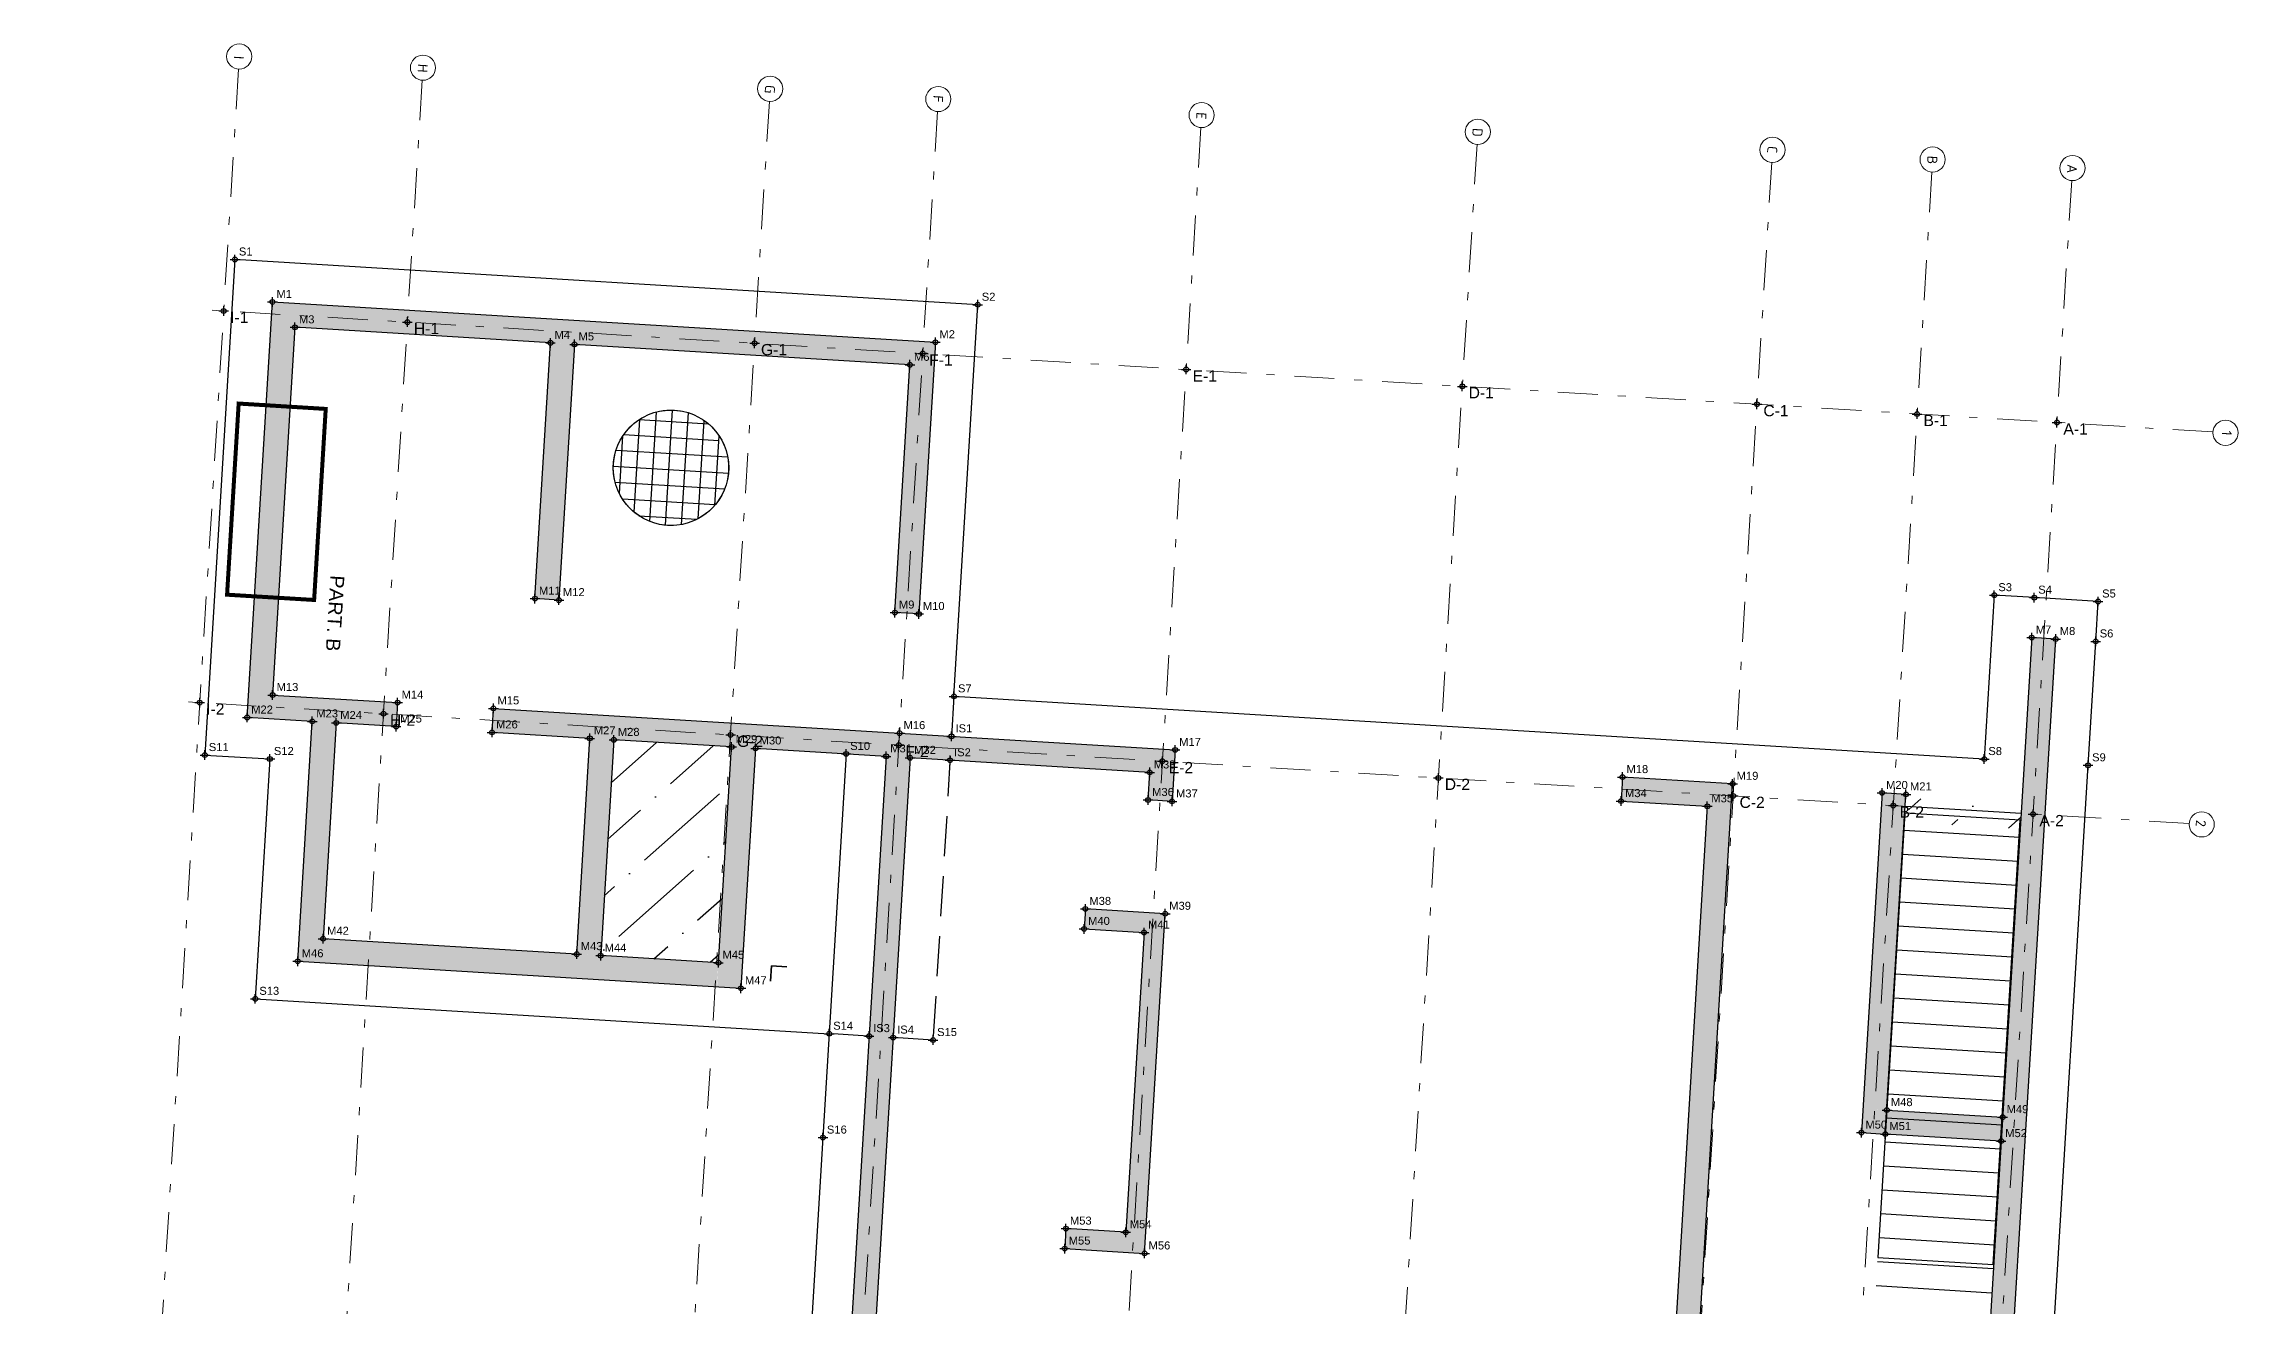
# Model space of a CAD drawing. Header units: metres. Extents: x 990.8 to 1018.8, y 1046 to 1087.7.
# Drawn here: x 991.12 to 1018.54, y 1071.99 to 1087.74 of the extents above; entities that cross this region are included whole.
import ezdxf

# ---------------------------------------------------------------- set-up
doc = ezdxf.new("R2010")
doc.units = ezdxf.units.M
doc.header["$PDMODE"] = 34
doc.header["$PDSIZE"] = 0.06
for name, pattern in [('Nascosta', [0.15875, 0.105833, -0.052917]), ('TRATTEGGIATA', [0.75, 0.5, -0.25]), ('TRATTO-PUNTO', [1, 0.5, -0.25, 0, -0.25])]:
    doc.linetypes.add(name, pattern=pattern)
doc.layers.add('A-DETL-THIN', color=151, linetype='Continuous', lineweight=20)
for name, color, linetype in [('CAMPITURE', 252, 'Continuous'), ('DBP Q', 1, 'Continuous'), ('DBP QUOTE', 1, 'Continuous'), ('DBP STRUTTURE SOTTILI', 3, 'Continuous'), ('M3 LINEE SOTTILI', 1, 'Continuous'), ('M3 TESTI', 3, 'Continuous'), ('MURI INTERRATO', 4, 'Continuous'), ('PT_ASSI', 30, 'Continuous'), ('PT_INCROCI', 5, 'Continuous'), ('PT_MURI', 1, 'Continuous'), ('PT_SOLETTA', 3, 'Continuous'), ('SOLETTA INTERRATO', 1, 'Continuous')]:
    doc.layers.add(name, color=color, linetype=linetype)
doc.layers.add('NO-STAMPA', color=200, linetype='Continuous', plot=False)
doc.layers.add('Z_NO STAMPA', color=6, linetype='Continuous', plot=False)
doc.styles.add('DBP 1-50', font='arial.ttf', dxfattribs={"height": 0.125})
doc.styles.add('MA 1-50', font='isocpeur.ttf', dxfattribs={"height": 0.125})
doc.styles.get("Standard").update_dxf_attribs({"font": 'arial.ttf'})
pattern_1 = [(41.520268, (879.5378, 2470.00194), (0.32368865, 0.95438496), [1.25, -0.25, 0, -0.25])]

msp = doc.modelspace()

# ---------------------------------------------------------------- hatches: boundary and pattern name
at = {"layer": 'CAMPITURE', "lineweight": 9, "transparency": 33554585}
h = msp.add_hatch(color=4, dxfattribs=at)
h.paths.add_polyline_path([(1016.259, 1080.309), (1015.646, 1070.228), (1015.346, 1070.246), (1015.959, 1080.327)])
h.paths.add_polyline_path([(1015.595, 1074.338), (1015.577, 1074.039), (1013.83, 1074.145), (1013.848, 1074.445)])
h.paths.add_polyline_path([(1013.848, 1074.445), (1014.088, 1078.387), (1014.387, 1078.369), (1014.148, 1074.426)])
h.paths.add_polyline_path([(1011.451, 1070.783), (1011.922, 1078.519), (1012.221, 1078.501), (1011.751, 1070.765)])
h.paths.add_polyline_path([(1010.826, 1078.285), (1010.844, 1078.585), (1011.922, 1078.519), (1011.904, 1078.22)])
h.paths.add_polyline_path([(1004.916, 1078.299), (1004.955, 1078.943), (1005.254, 1078.924), (1005.215, 1078.281)])
h.paths.add_polyline_path([(1004.936, 1078.643), (1004.955, 1078.943), (996.735, 1079.443), (996.717, 1079.143)])
h.paths.add_polyline_path([(1001.752, 1080.64), (1001.94, 1083.734), (1002.239, 1083.716), (1002.051, 1080.622)])
h.paths.add_polyline_path([(1002.258, 1084.016), (1002.239, 1083.716), (993.955, 1084.22), (993.973, 1084.519)])
h.paths.add_polyline_path([(997.254, 1080.814), (997.448, 1084.008), (997.748, 1083.989), (997.553, 1080.795)])
h.paths.add_polyline_path([(994.254, 1084.202), (993.957, 1079.311), (993.657, 1079.329), (993.955, 1084.22)])
h.paths.add_polyline_path([(995.537, 1079.515), (995.519, 1079.216), (993.957, 1079.311), (993.975, 1079.61)])
h.paths.add_polyline_path([(997.776, 1076.374), (997.939, 1079.069), (998.239, 1079.05), (998.075, 1076.355)])
h.paths.add_polyline_path([(999.547, 1076.266), (999.529, 1075.966), (995.736, 1076.197), (995.754, 1076.497)])
h.paths.add_polyline_path([(1000.628, 1057.215), (1001.942, 1078.825), (1001.643, 1078.844), (1000.328, 1057.233)])
h.paths.add_polyline_path([(1004.865, 1076.644), (1004.88, 1076.893), (1004.132, 1076.939), (1004.116, 1076.689)])
h.paths.add_polyline_path([(1004.622, 1072.651), (1004.88, 1076.893), (1005.13, 1076.878), (1004.872, 1072.636)])
h.paths.add_polyline_path([(1003.874, 1072.697), (1003.889, 1072.946), (1004.637, 1072.901), (1004.622, 1072.651)])
h.paths.add_polyline_path([(1002.27, 1071.041), (1002.288, 1071.34), (1001.49, 1071.389), (1001.472, 1071.09)])
h.paths.add_polyline_path([(1004.784, 1071.189), (1004.766, 1070.889), (1003.767, 1070.95), (1003.786, 1071.249)])
h.paths.add_polyline_path([(1004.444, 1065.599), (1004.426, 1065.3), (1001.132, 1065.5), (1001.15, 1065.799)])
h.paths.add_polyline_path([(1003.981, 1062.922), (1004.126, 1065.318), (1004.426, 1065.3), (1004.28, 1062.904)])
h.paths.add_polyline_path([(1009.466, 1064.993), (1009.485, 1065.293), (1006.241, 1065.49), (1006.222, 1065.19)])
h.paths.add_polyline_path([(1015.346, 1070.246), (1015.364, 1070.545), (1008.682, 1070.952), (1008.664, 1070.652)])
h.paths.add_polyline_path([(1013.899, 1070.334), (1013.559, 1064.744), (1013.259, 1064.762), (1013.599, 1070.352)])
h.paths.add_polyline_path([(1013.259, 1064.762), (1013.278, 1065.062), (1010.932, 1065.205), (1010.914, 1064.905)])
h.paths.add_polyline_path([(1011.213, 1064.887), (1010.888, 1059.547), (1010.589, 1059.565), (1010.914, 1064.905)])
h.paths.add_polyline_path([(1003.817, 1060.227), (1003.902, 1061.625), (1004.201, 1061.606), (1004.116, 1060.209)])
h.paths.add_polyline_path([(1003.943, 1057.364), (1004.016, 1058.562), (1003.716, 1058.58), (1003.644, 1057.382)])
h.paths.add_polyline_path([(1005.788, 1058.054), (1005.77, 1057.754), (1010.811, 1057.448), (1010.829, 1057.747)])
h.paths.add_polyline_path([(1010.888, 1059.547), (1010.919, 1060.046), (1011.268, 1060.025), (1011.238, 1059.526)])
h.paths.add_polyline_path([(1011.238, 1059.526), (1010.755, 1051.59), (1010.456, 1051.608), (1010.938, 1059.544)])
h.paths.add_polyline_path([(1009.617, 1051.158), (1009.647, 1051.658), (1010.925, 1051.58), (1010.895, 1051.081)])
h.paths.add_polyline_path([(1010.645, 1051.096), (1010.454, 1047.952), (1010.703, 1047.937), (1010.895, 1051.081)])
h.paths.add_polyline_path([(1011.232, 1047.904), (1011.214, 1047.605), (997.689, 1048.427), (997.707, 1048.727)])
h.paths.add_polyline_path([(1007.272, 1052.813), (1007.181, 1051.307), (1006.881, 1051.325), (1006.973, 1052.831)])
h.paths.add_polyline_path([(1006.899, 1051.624), (1006.881, 1051.325), (1004.821, 1051.45), (1004.839, 1051.75)])
h.paths.add_polyline_path([(1004.839, 1051.75), (1004.876, 1052.358), (1005.176, 1052.34), (1005.139, 1051.731)])
h.paths.add_polyline_path([(1006.052, 1048.219), (1006.243, 1051.364), (1005.944, 1051.382), (1005.752, 1048.238)])
h.paths.add_polyline_path([(1003.232, 1050.606), (1003.462, 1054.388), (1003.761, 1054.37), (1003.531, 1050.588)])
h.paths.add_polyline_path([(997.707, 1048.727), (998.214, 1057.061), (998.514, 1057.043), (998.007, 1048.709)])
h.paths.add_polyline_path([(998.232, 1057.361), (998.214, 1057.061), (1000.61, 1056.916), (1000.628, 1057.215)])
h.paths.add_polyline_path([(994.289, 1076.285), (995.736, 1076.197), (995.754, 1076.497), (994.307, 1076.585)])
h.paths.add_polyline_path([(999.527, 1075.967), (999.828, 1075.948), (1000.011, 1078.943), (999.709, 1078.961)])
msp.add_hatch(color=4, dxfattribs=at).paths.add_polyline_path([(994.77, 1079.261), (994.606, 1076.566), (994.307, 1076.585), (994.471, 1079.28)])
at = {"layer": 'CAMPITURE', "transparency": 33554585}
h = msp.add_hatch(dxfattribs=at)
h.set_pattern_fill('ANSI36', color=4, scale=4, angle=356.5203, style=0)
h.set_pattern_definition(pattern_1)
h.paths.add_polyline_path([(998.239, 1079.05), (998.075, 1076.355), (999.543, 1076.266), (999.707, 1078.961)])
at = {"layer": 'NO-STAMPA', "transparency": 33554585}
h = msp.add_hatch(dxfattribs=at)
h.set_pattern_fill('ANSI36', color=4, scale=4, angle=356.5203)
h.set_pattern_definition(pattern_1)
h.paths.add_polyline_path([(1015.832, 1078.237), (1015.814, 1077.937), (1014.366, 1078.025), (1014.385, 1078.325)])
h = msp.add_hatch(dxfattribs=at)
h.set_pattern_fill('ANSI36', color=4, scale=4, angle=356.5203)
h.set_pattern_definition(pattern_1)
h.paths.add_polyline_path([(1015.832, 1078.237), (1015.814, 1077.937), (1014.366, 1078.025), (1014.385, 1078.325)])

# ---------------------------------------------------------------- linework, layer by layer
at = {"layer": 'A-DETL-THIN', "color": 4, "transparency": 33554585}
for start, end in [(86.5203, 266.5203), (266.5203, 86.5203)]:
    msp.add_arc((998.954, 1082.448, -1.058), 0.721, start, end, dxfattribs=at)
at = {"layer": 'DBP Q', "color": 4, "linetype": 'Nascosta', "transparency": 33554585, "const_width": 0.05, "elevation": -1.058}
msp.add_lwpolyline([(994.639, 1083.183), (994.494, 1080.797), (993.406, 1080.863), (993.551, 1083.25)], close=True, dxfattribs=at)
at = {"layer": 'DBP QUOTE', "color": 4, "transparency": 33554585, "elevation": -1.058}
for points in [[(998.689, 1081.779), (998.772, 1083.145)], [(998.886, 1081.731), (998.974, 1083.168)], [(999.087, 1081.741), (999.172, 1083.134)], [(998.364, 1082.862), (999.552, 1082.79)], [(998.495, 1081.893), (998.566, 1083.049)], [(998.557, 1083.049), (999.42, 1082.997)], [(999.292, 1081.812), (999.367, 1083.038)], [(998.267, 1082.667), (999.661, 1082.583)], [(998.309, 1082.125), (998.353, 1082.847)], [(999.503, 1081.982), (999.555, 1082.844)], [(998.233, 1082.469), (999.671, 1082.382)], [(998.256, 1082.267), (999.624, 1082.184)], [(998.353, 1082.061), (999.503, 1081.991)], [(998.553, 1081.849), (999.278, 1081.805)]]:
    msp.add_lwpolyline(points, dxfattribs=at)
at = {"layer": 'DBP STRUTTURE SOTTILI', "color": 4, "transparency": 33554585}
msp.add_circle((998.954, 1082.448, -1.058), 0.721, dxfattribs=at)
at = {"layer": 'M3 LINEE SOTTILI', "color": 4, "linetype": 'TRATTO-PUNTO', "lineweight": 20, "transparency": 33554585}
for points in [[(993.549, 1087.427), (991.117, 1047.618)], [(995.844, 1087.287), (993.414, 1047.478)], [(1000.183, 1087.023), (997.741, 1047.215)], [(1002.284, 1086.896), (999.853, 1047.087)], [(1005.576, 1086.696), (1003.155, 1046.886)], [(1009.027, 1086.489), (1006.597, 1046.677)], [(1012.709, 1086.262), (1010.28, 1046.453)], [(1014.711, 1086.14), (1012.282, 1046.331)], [(1016.458, 1086.034), (1014.029, 1046.225)], [(1018.223, 1082.895), (992.994, 1084.429)], [(1017.926, 1078.004), (992.697, 1079.538)]]:
    msp.add_lwpolyline(points, dxfattribs=at)
at = {"layer": 'M3 LINEE SOTTILI', "color": 4, "lineweight": 35, "transparency": 33554585, "elevation": -1.058}
msp.add_lwpolyline([(1000.4, 1076.215), (1000.21, 1076.227), (1000.198, 1076.037)], dxfattribs=at)
at = {"layer": 'M3 LINEE SOTTILI', "color": 4, "lineweight": 20, "transparency": 33554585}
for centre in [(993.558, 1087.584, -1.058), (995.854, 1087.444, -1.058), (1000.193, 1087.181, -1.058), (1002.294, 1087.053, -1.058), (1005.585, 1086.853, -1.058), (1009.036, 1086.643, -1.058), (1012.719, 1086.419, -1.058), (1014.72, 1086.298, -1.058), (1016.468, 1086.191, -1.058), (1018.38, 1082.885, -1.058), (1018.083, 1077.994, -1.058)]:
    msp.add_circle(centre, 0.157, dxfattribs=at)
at = {"layer": 'MURI INTERRATO', "color": 4, "transparency": 33554585}
for p, q in [((994.289, 1076.285, -1.058), (994.471, 1079.28, -1.058)), ((994.77, 1079.261, -1.058), (994.606, 1076.566, -1.058)), ((997.776, 1076.374, -1.058), (997.939, 1079.069, -1.058)), ((998.239, 1079.05, -1.058), (998.075, 1076.355, -1.058)), ((999.711, 1078.961, -1.058), (998.239, 1079.05, -1.058)), ((999.547, 1076.266, -1.058), (999.711, 1078.961, -1.058)), ((1000.011, 1078.943, -1.058), (999.828, 1075.948, -1.058)), ((1001.643, 1078.844, -1.058), (1000.011, 1078.943, -1.058)), ((1001.643, 1078.844, -1.058), (1000.494, 1059.963, -1.058)), ((1014.387, 1078.369, -1.058), (1014.088, 1078.387, -1.058)), ((997.776, 1076.374, -1.058), (994.606, 1076.566, -1.058)), ((994.289, 1076.285, -1.058), (999.828, 1075.948, -1.058)), ((999.547, 1076.266, -1.058), (998.075, 1076.355, -1.058)), ((1014.148, 1074.426, -1.058), (1015.595, 1074.338, -1.058)), ((1015.577, 1074.039, -1.058), (1014.129, 1074.127, -1.058))]:
    msp.add_line(p, q, dxfattribs=at)
at = {"layer": 'MURI INTERRATO', "color": 4, "transparency": 33554585, "elevation": -1.058}
for points in [[(994.471, 1079.28), (993.657, 1079.329), (993.973, 1084.519), (1002.258, 1084.016), (1002.051, 1080.622), (1001.752, 1080.64), (1001.94, 1083.734), (997.748, 1083.989), (997.553, 1080.795), (997.254, 1080.814), (997.448, 1084.008), (994.254, 1084.202), (993.975, 1079.61), (995.537, 1079.515), (995.519, 1079.216), (994.77, 1079.261)], [(1015.645, 1070.228), (1016.259, 1080.309), (1015.959, 1080.327), (1015.364, 1070.545)], [(997.939, 1079.069), (996.717, 1079.143), (996.735, 1079.443), (1001.81, 1079.134), (1005.254, 1078.924), (1005.215, 1078.281), (1004.916, 1078.299), (1004.936, 1078.643), (1001.942, 1078.825), (1001.49, 1071.389), (1002.288, 1071.34), (1002.27, 1071.041), (1001.472, 1071.09), (1001.15, 1065.799)], [(1015.364, 1070.545), (1011.751, 1070.765), (1012.221, 1078.501), (1010.844, 1078.585), (1010.826, 1078.285), (1011.904, 1078.22), (1011.451, 1070.783), (1008.682, 1070.952), (1008.664, 1070.652), (1013.599, 1070.352)], [(1014.088, 1078.387), (1013.83, 1074.145), (1014.129, 1074.127), (1014.387, 1078.369)]]:
    msp.add_lwpolyline(points, dxfattribs=at)
msp.add_lwpolyline([(1004.865, 1076.644), (1004.637, 1072.901), (1003.889, 1072.946), (1003.874, 1072.697), (1004.872, 1072.636), (1005.13, 1076.878), (1004.132, 1076.939), (1004.116, 1076.689)], close=True, dxfattribs=at)
at = {"layer": 'NO-STAMPA', "color": 4, "transparency": 33554585, "elevation": -1.058}
msp.add_lwpolyline([(1014.374, 1078.135), (1014.036, 1072.585), (1015.478, 1072.498), (1015.815, 1078.047)], close=True, dxfattribs=at)
at = {"layer": 'PT_ASSI'}
for p in [(993.364, 1084.406, -1.058), (995.66, 1084.267, -1.058), (999.998, 1084.003, -1.058), (1002.1, 1083.875, -1.058), (1005.392, 1083.675, -1.058), (1008.842, 1083.465, -1.058), (1012.525, 1083.241, -1.058), (1014.526, 1083.119, -1.058), (1016.274, 1083.013, -1.058), (993.065, 1079.515, -1.058), (995.361, 1079.376, -1.058), (999.698, 1079.112, -1.058), (1001.801, 1078.984, -1.058), (1005.094, 1078.784, -1.058), (1008.544, 1078.574, -1.058), (1012.227, 1078.35, -1.058), (1014.228, 1078.229, -1.058), (1015.975, 1078.122, -1.058)]:
    msp.add_point(p, dxfattribs=at)
at = {"layer": 'PT_INCROCI'}
for p in [(1002.459, 1079.094, -1.058), (1002.441, 1078.795, -1.058), (1001.43, 1075.35, -1.058), (1001.73, 1075.332, -1.058)]:
    msp.add_point(p, dxfattribs=at)
at = {"layer": 'PT_MURI'}
for p in [(993.973, 1084.519, -1.058), (994.254, 1084.202, -1.058), (997.448, 1084.008, -1.058), (997.748, 1083.989, -1.058), (1002.258, 1084.016, -1.058), (1001.94, 1083.734, -1.058), (997.254, 1080.814, -1.058), (997.553, 1080.795, -1.058), (1001.752, 1080.64, -1.058), (1002.051, 1080.622, -1.058), (1015.959, 1080.327, -1.058), (1016.259, 1080.309, -1.058), (993.975, 1079.61, -1.058), (995.537, 1079.515, -1.058), (993.657, 1079.329, -1.058), (994.471, 1079.28, -1.058), (994.77, 1079.261, -1.058), (996.735, 1079.443, -1.058), (995.519, 1079.216, -1.058), (996.717, 1079.143, -1.058), (997.939, 1079.069, -1.058), (998.239, 1079.05, -1.058), (999.711, 1078.961, -1.058), (1001.81, 1079.134, -1.058), (1000.011, 1078.943, -1.058), (1001.643, 1078.844, -1.058), (1001.942, 1078.825, -1.058), (1005.254, 1078.924, -1.058), (1004.936, 1078.643, -1.058), (1010.844, 1078.585, -1.058), (1012.221, 1078.501, -1.058), (1004.916, 1078.299, -1.058), (1005.215, 1078.281, -1.058), (1010.826, 1078.285, -1.058), (1011.904, 1078.22, -1.058), (1014.088, 1078.387, -1.058), (1014.387, 1078.369, -1.058), (1004.132, 1076.939, -1.058), (1005.13, 1076.878, -1.058), (994.606, 1076.566, -1.058), (1004.116, 1076.689, -1.058), (1004.865, 1076.644, -1.058), (994.289, 1076.285, -1.058), (997.776, 1076.374, -1.058), (998.075, 1076.355, -1.058), (999.547, 1076.266, -1.058), (999.828, 1075.948, -1.058), (1014.148, 1074.426, -1.058), (1015.595, 1074.338, -1.058), (1013.83, 1074.145, -1.058), (1014.129, 1074.127, -1.058), (1015.577, 1074.039, -1.058), (1003.889, 1072.946, -1.058), (1003.874, 1072.697, -1.058), (1004.637, 1072.901, -1.058), (1004.872, 1072.636, -1.058)]:
    msp.add_point(p, dxfattribs=at)
at = {"layer": 'PT_SOLETTA'}
for p in [(993.504, 1085.049, -1.058), (1002.787, 1084.484, -1.058), (1015.491, 1080.857, -1.058), (1015.99, 1080.826, -1.058), (1016.788, 1080.778, -1.058), (1016.758, 1080.279, -1.058), (1002.49, 1079.593, -1.058), (993.128, 1078.86, -1.058), (993.941, 1078.811, -1.058), (1001.143, 1078.874, -1.058), (1015.366, 1078.81, -1.058), (1016.663, 1078.732, -1.058), (993.759, 1075.816, -1.058), (1000.931, 1075.38, -1.058), (1002.229, 1075.301, -1.058), (1000.852, 1074.083, -1.058)]:
    msp.add_point(p, dxfattribs=at)
at = {"layer": 'SOLETTA INTERRATO', "color": 4, "transparency": 33554585}
for p, q in [((1015.366, 1078.81, -1.058), (1002.49, 1079.593, -1.058)), ((1016.114, 1069.698, -1.058), (1016.663, 1078.732, -1.058)), ((1000.852, 1074.083, -1.058), (999.98, 1059.744, -1.058))]:
    msp.add_line(p, q, dxfattribs=at)
at = {"layer": 'SOLETTA INTERRATO', "color": 4, "transparency": 33554585, "elevation": -1.058}
for points in [[(1002.49, 1079.593), (1002.787, 1084.484), (993.504, 1085.049), (993.128, 1078.86), (993.941, 1078.811), (993.759, 1075.816), (1000.931, 1075.38)], [(1016.663, 1078.732), (1016.758, 1080.279), (1016.788, 1080.778), (1015.99, 1080.826), (1015.491, 1080.857), (1015.366, 1078.81)], [(1001.143, 1078.874), (1000.852, 1074.083)]]:
    msp.add_lwpolyline(points, dxfattribs=at)
at = {"layer": 'SOLETTA INTERRATO', "color": 4, "linetype": 'TRATTEGGIATA', "transparency": 33554585, "elevation": -1.058}
msp.add_lwpolyline([(1002.49, 1079.593), (1002.229, 1075.301), (1000.931, 1075.38)], dxfattribs=at)
at = {"layer": 'Z_NO STAMPA', "color": 4, "linetype": 'ByBlock', "transparency": 33554585}
for points in [[(1015.826, 1078.131), (1014.378, 1078.219)], [(1015.808, 1077.832), (1014.36, 1077.92)], [(1015.789, 1077.532), (1014.342, 1077.62)], [(1015.771, 1077.233), (1014.324, 1077.321)], [(1015.753, 1076.934), (1014.305, 1077.022)], [(1015.735, 1076.634), (1014.287, 1076.722)], [(1015.717, 1076.335), (1014.269, 1076.423)], [(1015.698, 1076.035), (1014.251, 1076.123)], [(1015.68, 1075.736), (1014.232, 1075.824)], [(1015.662, 1075.436), (1014.214, 1075.524)], [(1015.644, 1075.137), (1014.196, 1075.225)], [(1015.626, 1074.837), (1014.178, 1074.925)], [(1015.607, 1074.538), (1014.16, 1074.626)], [(1015.589, 1074.239), (1014.141, 1074.327)], [(1015.571, 1073.939), (1014.123, 1074.027)], [(1015.553, 1073.64), (1014.105, 1073.728)], [(1015.534, 1073.34), (1014.087, 1073.428)], [(1015.516, 1073.041), (1014.069, 1073.129)], [(1015.498, 1072.741), (1014.05, 1072.829)], [(1015.48, 1072.442), (1014.032, 1072.53)], [(1015.462, 1072.142), (1014.014, 1072.23)]]:
    msp.add_lwpolyline(points, dxfattribs=at)

# ---------------------------------------------------------------- texts
at = {"layer": 'DBP Q', "color": 4, "transparency": 33554585, "insert": (994.873, 1081.099, -1.058), "char_height": 0.175, "width": 2.12766, "attachment_point": 1, "rotation": 266.5203, "style": 'DBP 1-50'}
msp.add_mtext('PART. B', dxfattribs=at)
at = {"layer": 'M3 TESTI', "color": 4, "transparency": 33554585, "char_height": 0.125, "attachment_point": 1, "rotation": 266.5203, "style": 'MA 1-50'}
for s, insert in [('I', (993.618, 1087.587, -1.058)), ('H', (995.916, 1087.488, -1.058)), ('G', (1000.255, 1087.224, -1.058)), ('F', (1002.356, 1087.096, -1.058)), ('E', (1005.646, 1086.884, -1.058)), ('D', (1009.098, 1086.686, -1.058)), ('C', (1012.781, 1086.462, -1.058)), ('B', (1014.782, 1086.341, -1.058)), ('A', (1016.529, 1086.234, -1.058)), ('1', (1018.461, 1082.908, -1.058)), ('2', (1018.137, 1078.046, -1.058))]:
    msp.add_mtext_dynamic_manual_height_columns(s, width=6.97769, gutter_width=0.625, heights=[0], dxfattribs=dict(at, insert=insert))
at = {"layer": 'PT_ASSI'}
for s, p in [('I-1', (993.444, 1084.256, -1.058)), ('H-1', (995.74, 1084.117, -1.058)), ('G-1', (1000.078, 1083.853, -1.058)), ('F-1', (1002.18, 1083.725, -1.058)), ('E-1', (1005.472, 1083.525, -1.058)), ('D-1', (1008.922, 1083.315, -1.058)), ('C-1', (1012.605, 1083.091, -1.058)), ('B-1', (1014.606, 1082.969, -1.058)), ('A-1', (1016.354, 1082.863, -1.058)), ('I-2', (993.145, 1079.365, -1.058)), ('H-2', (995.441, 1079.226, -1.058)), ('G-2', (999.778, 1078.962, -1.058)), ('F-2', (1001.881, 1078.834, -1.058)), ('E-2', (1005.174, 1078.634, -1.058)), ('D-2', (1008.624, 1078.424, -1.058)), ('C-2', (1012.307, 1078.2, -1.058)), ('B-2', (1014.308, 1078.079, -1.058)), ('A-2', (1016.055, 1077.972, -1.058))]:
    msp.add_text(s, height=0.14, dxfattribs=at).set_placement(p)
at = {"layer": 'PT_INCROCI'}
for s, p in [('IS1', (1002.509, 1079.144, -1.058)), ('IS2', (1002.491, 1078.845, -1.058)), ('IS3', (1001.48, 1075.4, -1.058)), ('IS4', (1001.78, 1075.382, -1.058))]:
    msp.add_text(s, height=0.1, dxfattribs=at).set_placement(p)
at = {"layer": 'PT_MURI'}
for s, p in [('M1', (994.023, 1084.569, -1.058)), ('M3', (994.304, 1084.252, -1.058)), ('M4', (997.498, 1084.058, -1.058)), ('M5', (997.798, 1084.039, -1.058)), ('M2', (1002.308, 1084.066, -1.058)), ('M6', (1001.99, 1083.784, -1.058)), ('M11', (997.304, 1080.864, -1.058)), ('M12', (997.603, 1080.845, -1.058)), ('M9', (1001.802, 1080.69, -1.058)), ('M10', (1002.101, 1080.672, -1.058)), ('M7', (1016.009, 1080.377, -1.058)), ('M8', (1016.309, 1080.359, -1.058)), ('M13', (994.025, 1079.66, -1.058)), ('M14', (995.587, 1079.565, -1.058)), ('M15', (996.785, 1079.493, -1.058)), ('M22', (993.707, 1079.379, -1.058)), ('M23', (994.521, 1079.33, -1.058)), ('M24', (994.82, 1079.311, -1.058)), ('M25', (995.569, 1079.266, -1.058)), ('M26', (996.767, 1079.193, -1.058)), ('M27', (997.989, 1079.119, -1.058)), ('M28', (998.289, 1079.1, -1.058)), ('M29', (999.761, 1079.011, -1.058)), ('M30', (1000.061, 1078.993, -1.058)), ('M16', (1001.86, 1079.184, -1.058)), ('M17', (1005.304, 1078.974, -1.058)), ('M31', (1001.693, 1078.894, -1.058)), ('M32', (1001.992, 1078.875, -1.058)), ('M33', (1004.986, 1078.693, -1.058)), ('M18', (1010.894, 1078.635, -1.058)), ('M19', (1012.271, 1078.551, -1.058)), ('M20', (1014.138, 1078.437, -1.058)), ('M21', (1014.437, 1078.419, -1.058)), ('M36', (1004.966, 1078.349, -1.058)), ('M37', (1005.265, 1078.331, -1.058)), ('M34', (1010.876, 1078.335, -1.058)), ('M35', (1011.954, 1078.27, -1.058)), ('M40', (1004.166, 1076.739, -1.058)), ('M38', (1004.182, 1076.989, -1.058)), ('M39', (1005.18, 1076.928, -1.058)), ('M42', (994.656, 1076.616, -1.058)), ('M41', (1004.915, 1076.694, -1.058)), ('M46', (994.339, 1076.335, -1.058)), ('M43', (997.826, 1076.424, -1.058)), ('M44', (998.125, 1076.405, -1.058)), ('M45', (999.597, 1076.316, -1.058)), ('M47', (999.878, 1075.998, -1.058)), ('M48', (1014.198, 1074.476, -1.058)), ('M49', (1015.645, 1074.388, -1.058)), ('M50', (1013.88, 1074.195, -1.058)), ('M51', (1014.179, 1074.177, -1.058)), ('M52', (1015.627, 1074.089, -1.058)), ('M53', (1003.939, 1072.996, -1.058)), ('M54', (1004.687, 1072.951, -1.058)), ('M55', (1003.924, 1072.747, -1.058)), ('M56', (1004.922, 1072.686, -1.058))]:
    msp.add_text(s, height=0.1, dxfattribs=at).set_placement(p)
at = {"layer": 'PT_SOLETTA'}
for s, p in [('S1', (993.554, 1085.099, -1.058)), ('S2', (1002.837, 1084.534, -1.058)), ('S3', (1015.541, 1080.907, -1.058)), ('S4', (1016.04, 1080.876, -1.058)), ('S5', (1016.838, 1080.828, -1.058)), ('S6', (1016.808, 1080.329, -1.058)), ('S7', (1002.54, 1079.643, -1.058)), ('S10', (1001.193, 1078.924, -1.058)), ('S11', (993.178, 1078.91, -1.058)), ('S12', (993.991, 1078.861, -1.058)), ('S8', (1015.416, 1078.86, -1.058)), ('S9', (1016.713, 1078.782, -1.058)), ('S13', (993.809, 1075.866, -1.058)), ('S14', (1000.981, 1075.43, -1.058)), ('S15', (1002.279, 1075.351, -1.058)), ('S16', (1000.902, 1074.133, -1.058))]:
    msp.add_text(s, height=0.1, dxfattribs=at).set_placement(p)

doc.saveas('drawing.dxf')
